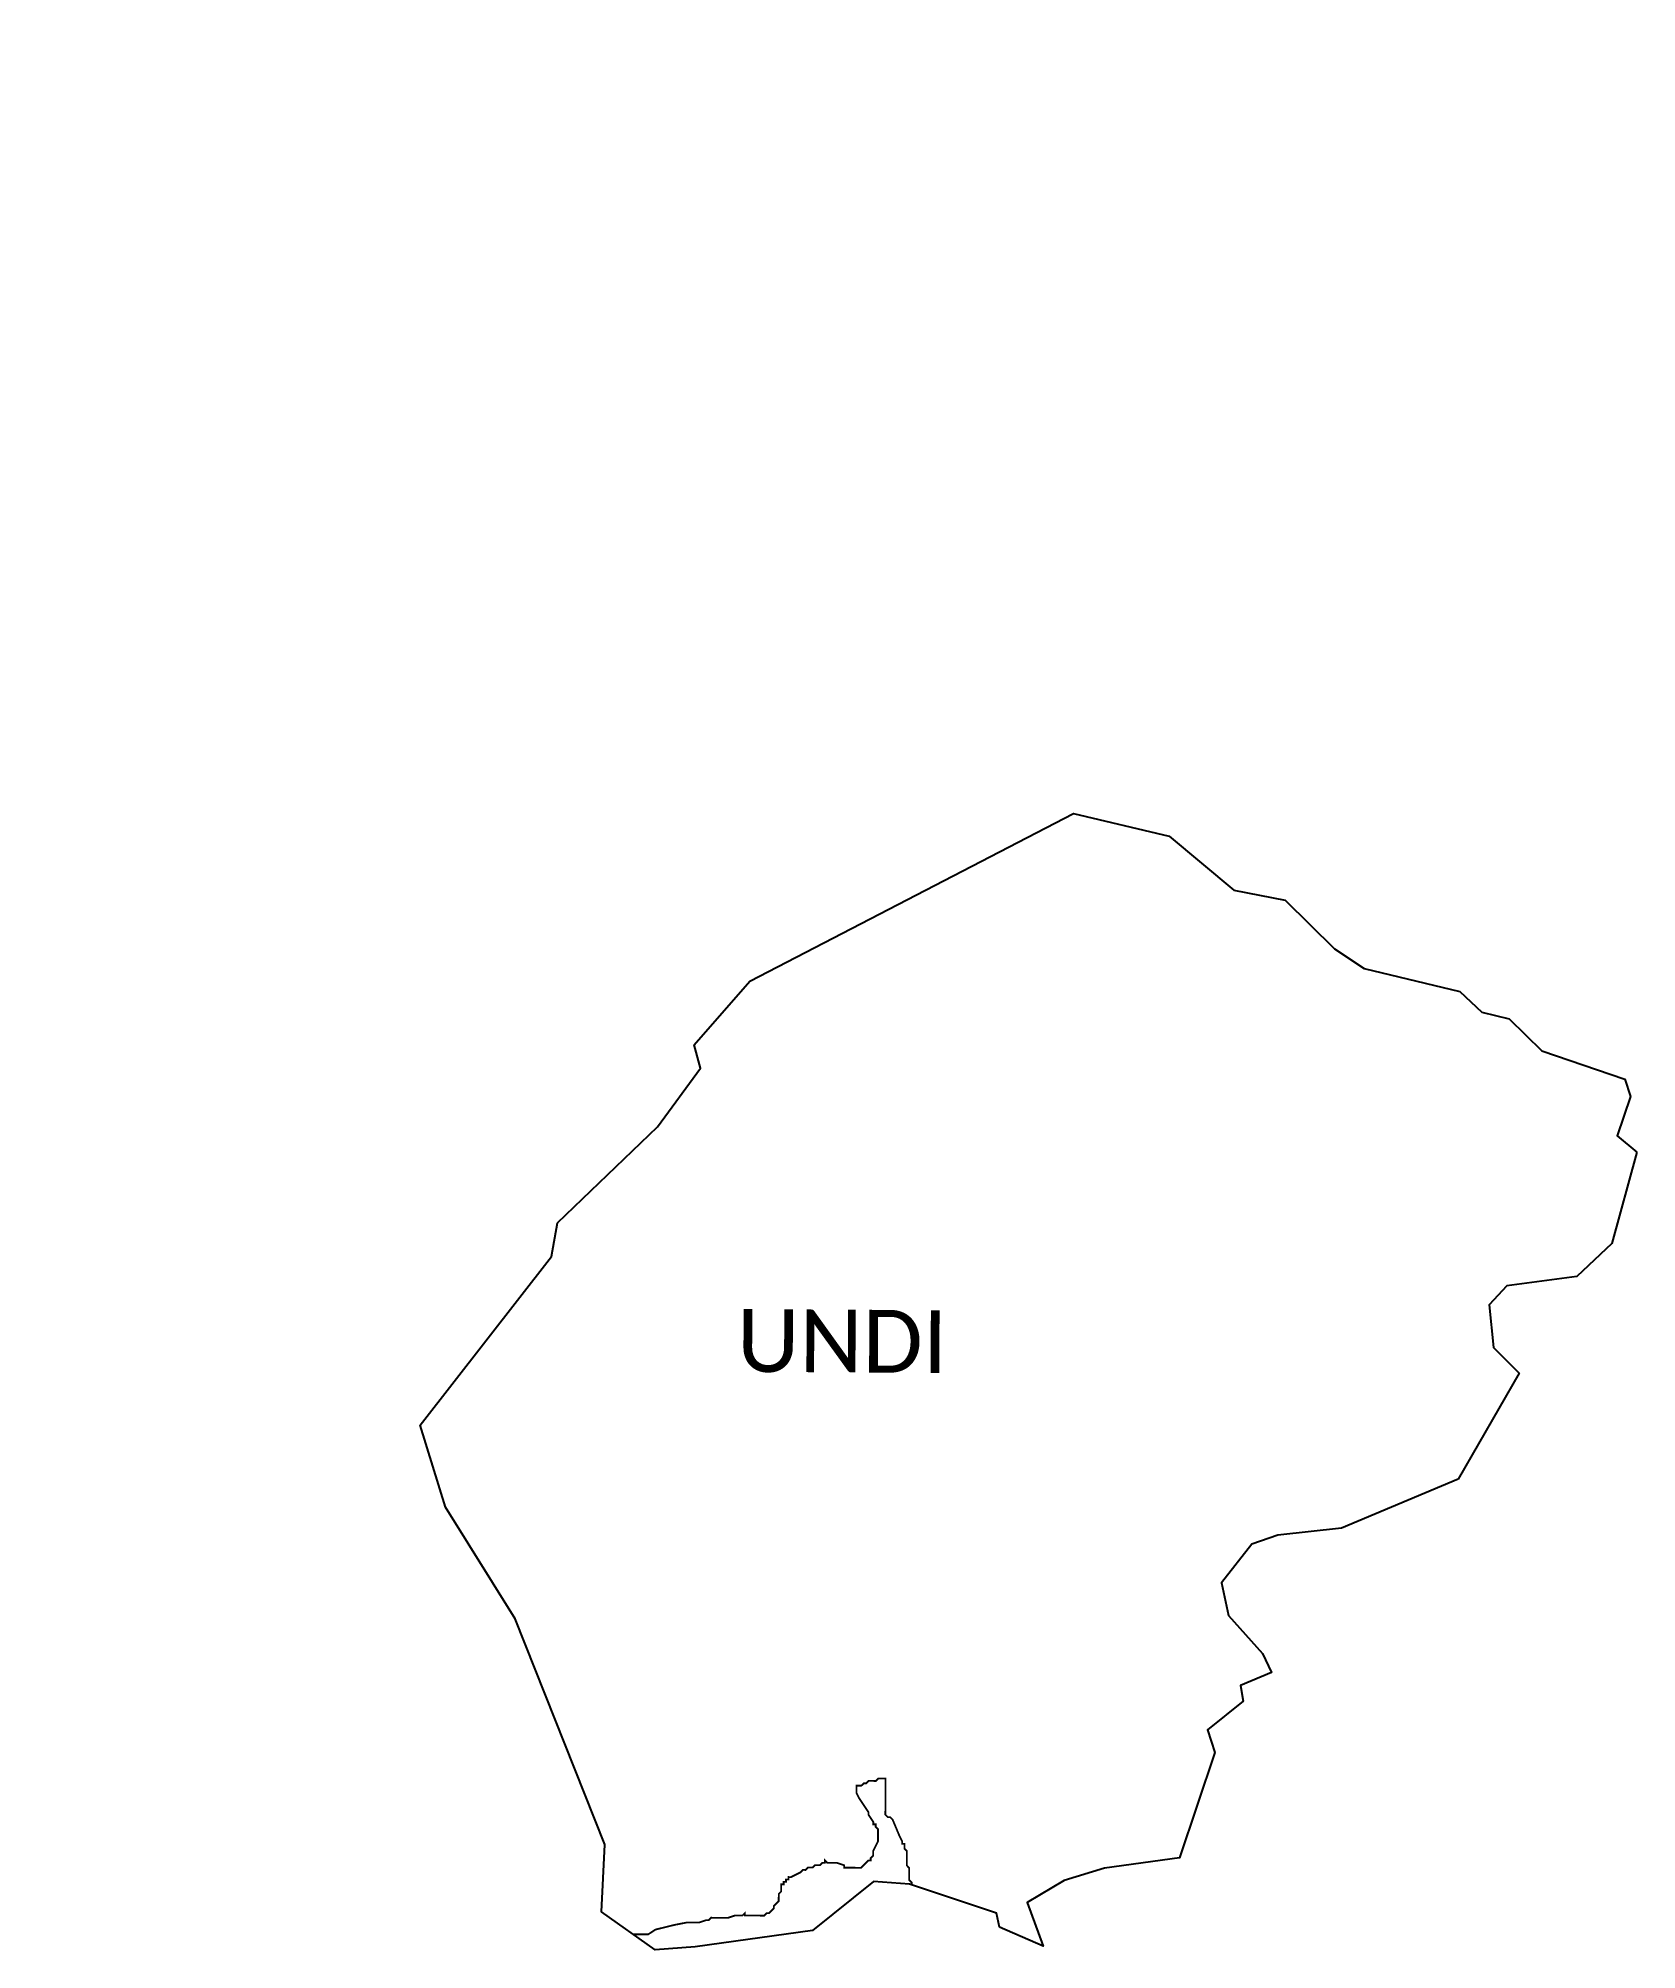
# Model space of a CAD drawing. Header units: metres. Extents: x 311468 to 314120, y 1905516 to 1908688.
import ezdxf

# ---------------------------------------------------------------- set-up
doc = ezdxf.new("R2010")
doc.units = ezdxf.units.M
for name, color, linetype in [('HAZARDS LINE', 1, 'Continuous'), ('village', 3, 'Continuous'), ('VILLAGE NAME', 250, 'Continuous')]:
    doc.layers.add(name, color=color, linetype=linetype)
doc.styles.get("Standard").update_dxf_attribs({"font": 'simplex.shx'})

msp = doc.modelspace()

# ---------------------------------------------------------------- linework, layer by layer
at = {"color": 3, "true_color": 0x00ff00, "flags": 128}
msp.add_lwpolyline([(313451.5, 1907274.5), (313536.4, 1907258)], dxfattribs=at)
at = {"layer": 'HAZARDS LINE', "lineweight": 18, "const_width": 3.02}
msp.add_lwpolyline([(311469.3, 1908686.7), (311469.3, 1908686.7)], dxfattribs=at)
msp.add_lwpolyline([(311469.3, 1908686.7), (311469.3, 1908686.7)], dxfattribs=at)
at = {"layer": 'HAZARDS LINE', "lineweight": 18}
msp.add_lwpolyline([(312916.8, 1905623.6, 3, 3, 0), (312916.8, 1905627.6, 3, 3, 0), (312912.8, 1905631.6, 3, 3, 0), (312912.9, 1905651.6, 3, 3, 0), (312908.9, 1905655.7, 3, 3, 0), (312909, 1905679.7, 3, 3, 0), (312905.1, 1905683.7, 3, 3, 0), (312905.1, 1905691.8, 3, 3, 0), (312901.1, 1905691.8, 3, 3, 0), (312901.1, 1905695.8, 3, 3, 0), (312897.1, 1905703.8, 3, 3, 0), (312885.3, 1905731.9, 3, 3, 0), (312881.3, 1905735.9, 3, 3, 0), (312877.3, 1905736, 3, 3, 0), (312873.3, 1905740, 3, 3, 0), (312873.6, 1905800.1, 3, 3, 0), (312861.5, 1905800.1, 3, 3, 0), (312857.5, 1905796.1, 3, 3, 0), (312845.5, 1905796.2, 3, 3, 0), (312841.5, 1905792.2, 3, 3, 0), (312837.5, 1905792.2, 3, 3, 0), (312833.4, 1905788.2, 3, 3, 0), (312825.4, 1905788.3, 3, 3, 0), (312825.4, 1905776.3, 3, 3, 0), (312829.3, 1905768.2, 3, 3, 0), (312845.3, 1905744.1, 3, 3, 0), (312845.2, 1905740.1, 3, 3, 0), (312853.2, 1905728.1, 3, 3, 0), (312853.2, 1905724, 3, 3, 0), (312857.2, 1905724, 3, 3, 0), (312857.2, 1905720, 3, 3, 0), (312861.1, 1905716, 3, 3, 0), (312861, 1905696, 3, 3, 0), (312857, 1905688, 3, 3, 0), (312853, 1905680, 3, 3, 0), (312852.9, 1905672, 3, 3, 0), (312848.9, 1905668, 3, 3, 0), (312848.9, 1905664, 3, 3, 0), (312844.9, 1905664, 3, 3, 0), (312840.9, 1905660, 3, 3, 0), (312836.8, 1905656, 3, 3, 0), (312832.8, 1905652, 3, 3, 0), (312804.8, 1905652.2, 3, 3, 0), (312804.8, 1905656.2, 3, 3, 0), (312792.8, 1905660.2, 3, 3, 0), (312776.8, 1905660.3, 3, 3, 0), (312772.8, 1905664.3, 3, 3, 0), (312772.8, 1905660.3, 3, 3, 0), (312768.8, 1905660.3, 3, 3, 0), (312764.7, 1905656.3, 3, 3, 0), (312756.7, 1905656.4, 3, 3, 0), (312752.7, 1905652.4, 3, 3, 0), (312744.7, 1905652.4, 3, 3, 0), (312740.7, 1905648.4, 3, 3, 0), (312736.6, 1905648.5, 3, 3, 0), (312732.6, 1905644.5, 3, 3, 0), (312716.6, 1905636.5, 3, 3, 0), (312712.6, 1905636.6, 3, 3, 0), (312712.5, 1905632.6, 3, 3, 0), (312708.5, 1905632.6, 3, 3, 0), (312708.5, 1905628.6, 3, 3, 0), (312704.5, 1905628.6, 3, 3, 0), (312704.5, 1905624.6, 3, 3, 0), (312700.5, 1905624.6, 3, 3, 0), (312700.4, 1905612.6, 3, 3, 0), (312696.4, 1905608.6, 3, 3, 0), (312696.3, 1905596.6, 3, 3, 0), (312688.3, 1905588.6, 3, 3, 0), (312688.3, 1905584.6, 3, 3, 0), (312684.3, 1905580.6, 3, 3, 0), (312680.2, 1905576.6, 3, 3, 0), (312676.2, 1905576.6, 3, 3, 0), (312672.2, 1905572.6, 3, 3, 0), (312640.2, 1905572.8, 3, 3, 0), (312640.2, 1905576.8, 3, 3, 0), (312636.2, 1905572.8, 3, 3, 0), (312624.1, 1905572.9, 3, 3, 0), (312612.1, 1905568.9, 3, 3, 0), (312584.1, 1905569.1, 3, 3, 0), (312580, 1905565.1, 3, 3, 0), (312576, 1905565.1, 3, 3, 0), (312564, 1905561.1, 3, 3, 0), (312544, 1905561.2, 3, 3, 0), (312523.9, 1905557.3, 3, 3, 0), (312507.9, 1905553.4, 3, 3, 0), (312491.8, 1905549.4, 3, 3, 0), (312479.8, 1905541.5, 3, 3, 0), (312454.8, 1905541.6, 3, 3, 0)], format="xyseb", dxfattribs=at)
at = {"layer": 'village', "color": 3, "true_color": 0x00ff00}
for points in [[(314119.9, 1906839.8, 0), (314078.7, 1906687.8, 0), (314020.4, 1906633.4, 0), (313904.2, 1906617.7, 0), (313874.9, 1906586.1, 0), (313882.4, 1906515.3, 0), (313924.9, 1906472.6, 0), (313823.5, 1906296.7, 0), (313630, 1906215.7, 0), (313524.3, 1906204, 0), (313481.4, 1906189.3, 0), (313430.8, 1906125.1, 0), (313442.7, 1906070.4, 0), (313499, 1906007.4, 0), (313513.7, 1905976.2, 0), (313462.3, 1905954.4, 0), (313466.8, 1905928.5, 0), (313407.6, 1905880.9, 0), (313419.9, 1905843.1, 0), (313361, 1905668.5, 0), (313237, 1905651.2, 0), (313169.7, 1905630.8, 0), (313108.3, 1905594.4, 0), (313135.2, 1905522.1, 0), (313062.7, 1905553.6, 0), (313057.9, 1905576.4, 0), (312913.4, 1905624.8, 0), (312853.4, 1905629, 0), (312752.4, 1905547.9, 0), (312557.9, 1905520.8, 0), (312491.2, 1905515.9, 0), (312402.2, 1905578.7, 0), (312407.7, 1905690.7, 0), (312259.2, 1906065, 0), (312143.3, 1906250.6, 0), (312101.7, 1906386.7, 0), (312319.6, 1906666.5, 0), (312329.4, 1906722.1, 0), (312495.2, 1906881.9, 0), (312566.3, 1906979.2, 0), (312556.2, 1907017.6, 0), (312648.6, 1907123.6, 0), (313185.3, 1907401.4, 0), (313344.3, 1907364, 0), (313451.5, 1907274.5, 0)], [(313536.4, 1907258, 0), (313618.4, 1907176.8, 0), (313667.4, 1907144.5, 0), (313826.2, 1907106.3, 0), (313862.9, 1907071.8, 0), (313908.4, 1907060.7, 0), (313962.2, 1907007.8, 0), (314100.4, 1906960.8, 0), (314109.4, 1906932.2, 0), (314087.2, 1906866.5, 0), (314119.9, 1906839.8, 0)]]:
    msp.add_polyline3d(points, dxfattribs=at)

# ---------------------------------------------------------------- texts
at = {"layer": 'VILLAGE NAME', "insert": (312627.1, 1906579.2), "char_height": 104.042, "attachment_point": 1, "rotation": 359.6762}
msp.add_mtext_dynamic_manual_height_columns('{\\fCalibri|b0|i0|c0|p34;UNDI}', width=489.995, gutter_width=520.2, heights=[0], dxfattribs=at)

doc.saveas('drawing.dxf')
